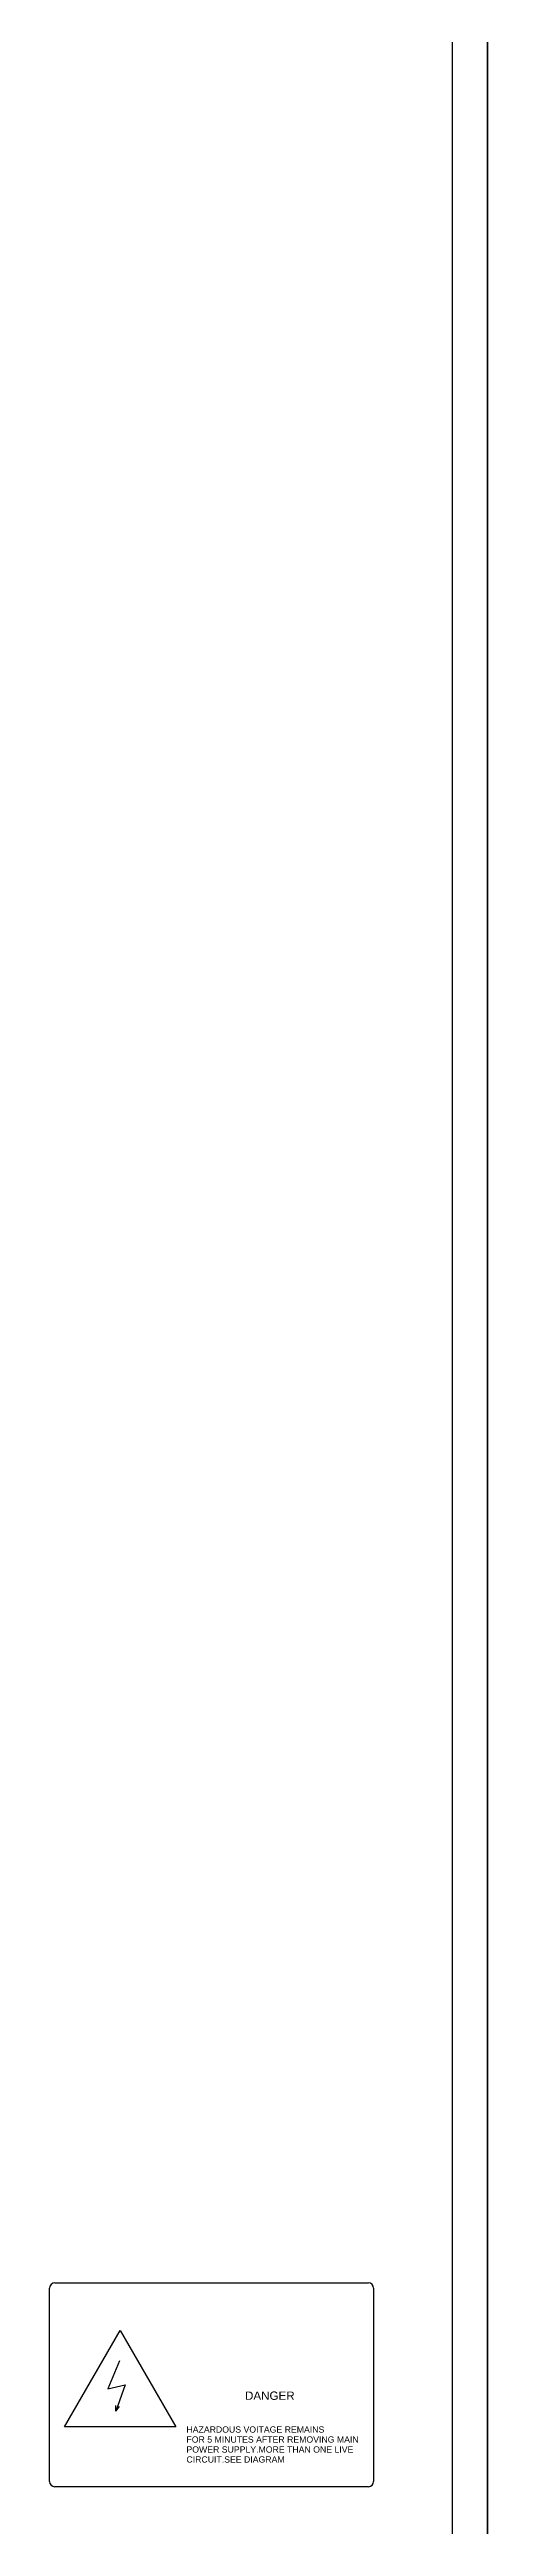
# Model space of a CAD drawing. Header units: inches. Extents: x 0 to 420, y 0 to 297.
# Drawn here: x 91.04 to 99.47, y 202.09 to 249.73 of the extents above; entities that cross this region are included whole.
import ezdxf
from ezdxf.enums import TextEntityAlignment as Align

# ---------------------------------------------------------------- set-up
doc = ezdxf.new("R2010")
doc.units = ezdxf.units.IN
doc.layers.add('Default', color=7, linetype='Continuous')
doc.layers.add('DV1_Default', color=7, linetype='Continuous')
doc.styles.add('SEACAD_arial_ttfB', font='arial.ttf', dxfattribs={"height": 0.2})

# ---------------------------------------------------------------- blocks, each defined once
blk = doc.blocks.new('SE')
at = {"layer": 'DV1_Default', "color": 7, "linetype": 'Continuous', "ltscale": 25.4}
for p, q in [((99.475, 107.104), (99.475, 282.384)), ((99.475, 282.384), (99.475, 107.104)), ((99.475, 107.104), (99.475, 266.384)), ((98.795, 261.344), (98.795, 112.144))]:
    blk.add_line(p, q, dxfattribs=at)
blk = doc.blocks.new('819336')
at = {"layer": 'Default', "color": 7, "linetype": 'Continuous', "ltscale": 25.4}
for p, q in [((91.143, 206.777), (97.183, 206.777)), ((91.043, 202.957), (91.043, 206.677)), ((97.283, 206.677), (97.283, 202.957)), ((91.33, 204.008), (92.401, 205.863)), ((92.401, 205.863), (93.472, 204.008)), ((92.389, 205.277), (92.168, 204.738)), ((92.168, 204.738), (92.498, 204.818)), ((92.498, 204.818), (92.319, 204.312)), ((92.319, 204.312), (92.319, 204.421)), ((92.319, 204.312), (92.389, 204.397)), ((93.472, 204.008), (91.33, 204.008)), ((97.183, 202.857), (91.143, 202.857))]:
    blk.add_line(p, q, dxfattribs=at)
for centre, start, end in [((91.143, 206.677), 90, 180), ((97.183, 206.677), 0, 90), ((91.143, 202.957), 180, 270), ((97.183, 202.957), 270, 360)]:
    blk.add_arc(centre, 0.1, start, end, dxfattribs=at)
at = {"layer": 'Default', "color": 7, "linetype": 'Continuous', "ltscale": 25.4, "style": 'SEACAD_arial_ttfB'}
for s, height, p in [('DANGER', 0.16, (94.806, 204.688)), ('HAZARDOUS VOITAGE REMAINS', 0.12, (93.679, 204.017)), ('CIRCUIT.SEE DIAGRAM', 0.12, (93.679, 203.441)), ('FOR 5 MINUTES AFTER REMOVING MAIN ', 0.12, (93.679, 203.825)), ('POWER SUPPLY.MORE THAN ONE LIVE ', 0.12, (93.679, 203.633))]:
    blk.add_text(s, height=height, dxfattribs=at).set_placement(p, align=Align.TOP_LEFT)

msp = doc.modelspace()

# ---------------------------------------------------------------- block references
at = {"layer": 'Default'}
msp.add_blockref('SE', (0, 0), dxfattribs=at)
at = {"layer": 'Default', "color": 7, "linetype": 'Continuous', "ltscale": 25.4}
msp.add_blockref('819336', (0, 0), dxfattribs=at)

doc.saveas('drawing.dxf')
